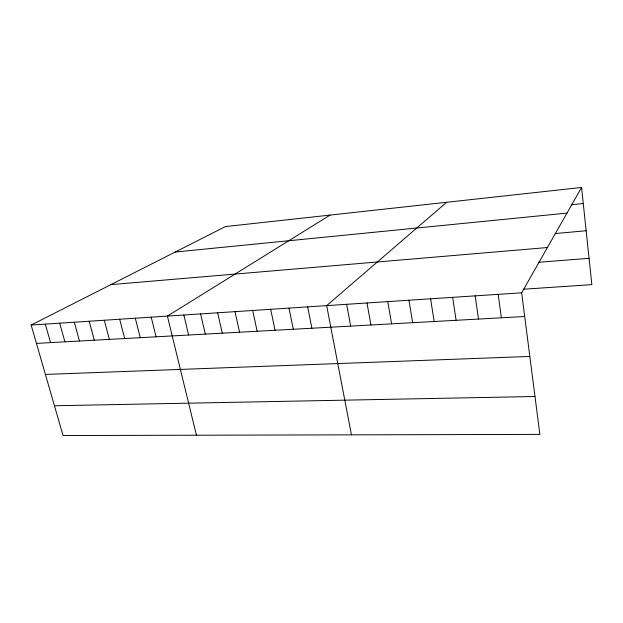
<?xml version="1.0" encoding="UTF-8"?>
<svg xmlns="http://www.w3.org/2000/svg" width="623" height="623" viewBox="0 0 623 623"><rect width="100%" height="100%" fill="white"/><g stroke="black" fill="none" stroke-linecap="round" stroke-linejoin="round"><path stroke-width="0.93" d="M521.661 292.81L581.571 187.461L225.409 226.585L31.15 325.05L63.048 435.539L539.861 434.395L521.661 292.81L31.15 325.05M446.668 202.28L326.67 305.628L351.45 434.846M330.073 215.091L167.385 316.095L196.432 435.22M571.229 204.757L583.268 203.519M175.227 252.027L566.985 213.105M555.093 233.563L586.15 230.744M110.902 284.625L547.407 247.533M538.467 262.299L589.07 258.311M523.195 289.243L591.85 284.625L581.571 187.461M36.446 343.398L524.706 316.523M45.409 374.431L529.838 356.442M54.45 405.752L534.986 396.501M45.308 324.116L50.564 342.619M59.691 323.173L64.901 341.832M74.316 322.208L79.479 341.03M89.182 321.234L94.299 340.213M104.298 320.238L109.368 339.387M119.671 319.225L124.686 338.538M135.3 318.205L140.261 337.682M151.202 317.154L156.1 336.809M183.847 315.012L188.613 335.026M200.59 313.914L205.302 334.107M217.645 312.793L222.279 333.173M234.996 311.648L239.559 332.223M252.665 310.488L257.151 331.249M270.662 309.304L275.062 330.268M288.986 308.105L293.301 329.263M307.653 306.874L311.882 328.235M346.637 304.312L350.679 326.102M367.002 302.973L370.934 324.988M387.771 301.61L391.594 323.851M408.961 300.216L412.675 322.691M430.586 298.799L434.176 321.507M452.648 297.342L456.114 320.3M475.178 295.863L478.503 319.069M498.174 294.352L501.367 317.808"/></g></svg>
